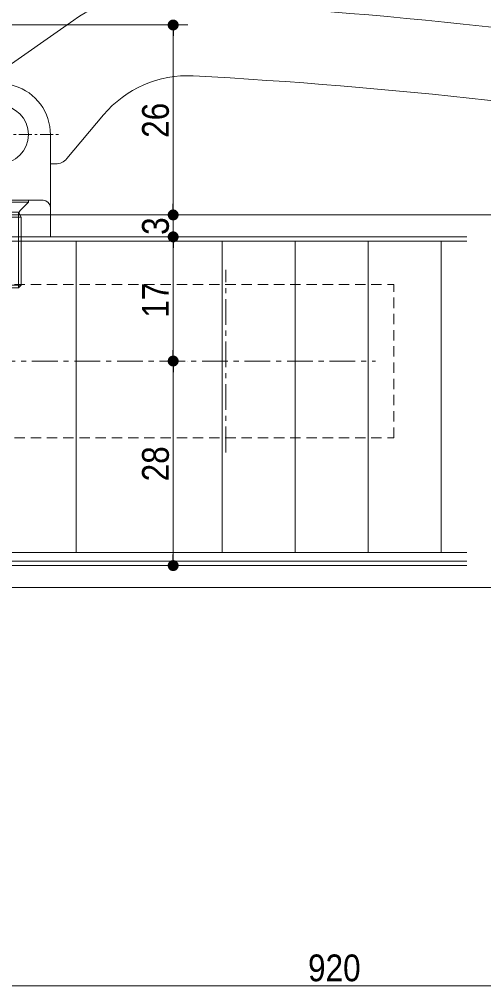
# Model space of a CAD drawing. Units: millimetres, scale not verified. Extents: x -606 to 606, y -304 to 304.
# Drawn here: x -118 to -54.4, y -145.5 to -13.2 of the extents above; entities that cross this region are included whole.
import ezdxf
from ezdxf.enums import TextEntityAlignment as Align

# ---------------------------------------------------------------- set-up
doc = ezdxf.new("R2010")
doc.units = ezdxf.units.MM
doc.header["$LTSCALE"] = 2
doc.header["$PDMODE"] = 32
doc.header["$PDSIZE"] = 1
doc.linetypes.add('USER1', pattern=[2.91, 1.76, -0.4, 0.35, -0.4])
doc.linetypes.add('USER3', pattern=[1.11, 0.71, -0.4])
for name, color, linetype, lineweight in [('0-1_3一般', 7, 'Continuous', 15), ('0-3_2寸法-1', 7, 'Continuous', 15), ('0-4_0', 7, 'Continuous', 25)]:
    doc.layers.add(name, color=color, linetype=linetype, lineweight=lineweight)
doc.layers.add('0-5_Defpoints', color=7, linetype='Continuous')
doc.styles.add('ＭＳ Ｐゴシック', font='')
doc.styles.get('ＭＳ Ｐゴシック').set_extended_font_data('MS PGothic')

# ---------------------------------------------------------------- blocks, each defined once
blk = doc.blocks.new('グループ-15')
at = {"layer": '0-1_3一般'}
for p, q in [((112, -76), (112, -76.5)), ((124, -76), (112, -76)), ((112, -76.5), (114.324, -78.824)), ((124, -76.5), (121.676, -78.824)), ((114.548, -79.258), (121.453, -79.258)), ((114.758, -79.258), (114.758, -95.6)), ((121.242, -79.258), (121.242, -95.6)), ((114.451, -79.79), (114, -80.571)), ((114, -80.571), (122, -80.571)), ((114, -80.571), (114, -95.6)), ((121.549, -79.79), (122, -80.571)), ((122, -80.571), (122, -95.6)), ((114, -95.6), (114, -99.242)), ((114.758, -95.6), (114.758, -100)), ((121.242, -95.6), (121.242, -100)), ((122, -95.6), (122, -99.242)), ((122, -99.242), (114, -99.242)), ((114.758, -100), (114, -99.242)), ((121.242, -100), (114.758, -100)), ((121.242, -100), (122, -99.242))]:
    blk.add_line(p, q, dxfattribs=at)
at = {"layer": '0-1_3一般', "linetype": 'USER1'}
blk.add_line((118, -74.856), (118, -102.032), dxfattribs=at)
at = {"layer": '0-1_3一般'}
blk.add_lwpolyline([(124, -76), (124, -76.5), (112, -76.5)], dxfattribs=at)
for centre, start, end in [((113.759, -79.39), 330, 45), ((122.242, -79.39), 135, 210)]:
    blk.add_arc(centre, 0.8, start, end, dxfattribs=at)
blk = doc.blocks.new('グループ-16')
at = {"layer": '0-1_3一般'}
for p, q in [((92, -76), (92, -76.5)), ((104, -76), (92, -76)), ((92, -76.5), (94.324, -78.824)), ((104, -76.5), (101.676, -78.824)), ((94.548, -79.258), (101.453, -79.258)), ((94.758, -79.258), (94.758, -95.6)), ((101.242, -79.258), (101.242, -95.6)), ((94.451, -79.79), (94, -80.571)), ((94, -80.571), (102, -80.571)), ((94, -80.571), (94, -95.6)), ((101.549, -79.79), (102, -80.571)), ((102, -80.571), (102, -95.6)), ((94, -95.6), (94, -99.242)), ((94.758, -95.6), (94.758, -100)), ((101.242, -95.6), (101.242, -100)), ((102, -95.6), (102, -99.242)), ((102, -99.242), (94, -99.242)), ((94.758, -100), (94, -99.242)), ((101.242, -100), (94.758, -100)), ((101.242, -100), (102, -99.242))]:
    blk.add_line(p, q, dxfattribs=at)
at = {"layer": '0-1_3一般', "linetype": 'USER1'}
blk.add_line((98, -74.856), (98, -102.032), dxfattribs=at)
at = {"layer": '0-1_3一般'}
blk.add_lwpolyline([(104, -76), (104, -76.5), (92, -76.5)], dxfattribs=at)
for centre, start, end in [((93.759, -79.39), 330, 45), ((102.242, -79.39), 135, 210)]:
    blk.add_arc(centre, 0.8, start, end, dxfattribs=at)
blk = doc.blocks.new('グループ-17')
at = {"layer": '0-1_3一般'}
for p, q in [((136.384, -26.636), (107.933, -46.558)), ((326.571, -43.251), (330.113, -52.983)), ((104.427, -50.123), (86.322, -76.912)), ((144.522, -52.611), (134.486, -64.571)), ((330.475, -55.035), (330.475, -59.353)), ((130, -86), (130, -58.046)), ((130, -66), (131.422, -66)), ((88, -76), (128, -76)), ((86, -86), (86, -78)), ((86, -86), (94, -86)), ((86, -86), (130, -86)), ((86, -86), (94, -86)), ((102, -86), (130, -86))]:
    blk.add_line(p, q, dxfattribs=at)
at = {"layer": '0-1_3一般', "linetype": 'USER1'}
for p, q in [((116, -72.436), (116, -42.972)), ((98.095, -58), (132.864, -58))]:
    blk.add_line(p, q, dxfattribs=at)
at = {"layer": '0-1_3一般'}
blk.add_circle((116, -58), 8, dxfattribs=at)
for centre, radius, start, end in [((153.591, -51.211), 30, 87.59074, 125), ((96, -1420), 1400, 80.77922, 87.59074), ((319.053, -45.987), 8, 20, 80.77922), ((167.503, -71.895), 30, 86.96391, 140), ((96, -1420), 1380, 80.24703, 86.96391), ((116, -58), 14, 359.81322, 146.1349), ((113, -58), 6.8, 126.03251, 126.05336), ((324.475, -55.035), 6, 0, 20), ((329.875, -59.353), 0.6, 260.24703, 0), ((131.422, -62), 4, 270, 320), ((88, -78), 2, 89.99997, 180), ((128, -78), 2, 0, 90)]:
    blk.add_arc(centre, radius, start, end, dxfattribs=at)
for name in ['グループ-16', 'グループ-15']:
    blk.add_blockref(name, (0, 0), dxfattribs=at)
blk = doc.blocks.new('_Dot')
at = {"layer": '0-4_0'}
blk.add_line((-1, 0), (-2, 0), dxfattribs=at)
for points in [[(0, 0), (-1, 0), (-0.992, 0.125)], [(0, 0), (-0.992, -0.125), (-1, 0)], [(0, 0), (-0.992, 0.125), (-0.969, 0.249)], [(0, 0), (-0.969, -0.249), (-0.992, -0.125)], [(0, 0), (-0.969, 0.249), (-0.93, 0.368)], [(0, 0), (-0.93, -0.368), (-0.969, -0.249)], [(0, 0), (-0.93, 0.368), (-0.876, 0.482)], [(0, 0), (-0.876, -0.482), (-0.93, -0.368)], [(0, 0), (-0.876, 0.482), (-0.809, 0.588)], [(0, 0), (-0.809, -0.588), (-0.876, -0.482)], [(0, 0), (-0.809, 0.588), (-0.729, 0.685)], [(0, 0), (-0.729, -0.685), (-0.809, -0.588)], [(0, 0), (-0.729, 0.685), (-0.637, 0.771)], [(0, 0), (-0.637, -0.771), (-0.729, -0.685)], [(0, 0), (-0.637, 0.771), (-0.536, 0.844)], [(0, 0), (-0.536, -0.844), (-0.637, -0.771)], [(0, 0), (-0.536, 0.844), (-0.426, 0.905)], [(0, 0), (-0.426, -0.905), (-0.536, -0.844)], [(0, 0), (-0.426, 0.905), (-0.309, 0.951)], [(0, 0), (-0.309, -0.951), (-0.426, -0.905)], [(0, 0), (-0.309, 0.951), (-0.187, 0.982)], [(0, 0), (-0.187, -0.982), (-0.309, -0.951)], [(0, 0), (-0.187, 0.982), (-0.063, 0.998)], [(0, 0), (-0.063, -0.998), (-0.187, -0.982)], [(0, 0), (-0.063, 0.998), (0.063, 0.998)], [(0, 0), (0.063, -0.998), (-0.063, -0.998)], [(0, 0), (0.063, 0.998), (0.187, 0.982)], [(0, 0), (0.187, 0.982), (0.309, 0.951)], [(0, 0), (0.309, 0.951), (0.426, 0.905)], [(0, 0), (0.426, 0.905), (0.536, 0.844)], [(0, 0), (0.536, 0.844), (0.637, 0.771)], [(0, 0), (0.637, 0.771), (0.729, 0.685)], [(0, 0), (0.729, 0.685), (0.809, 0.588)], [(0, 0), (0.809, 0.588), (0.876, 0.482)], [(0, 0), (0.876, 0.482), (0.93, 0.368)], [(0, 0), (0.93, 0.368), (0.969, 0.249)], [(0, 0), (0.969, 0.249), (0.992, 0.125)], [(0, 0), (0.992, 0.125), (1, 0)], [(0, 0), (0.187, -0.982), (0.063, -0.998)], [(0, 0), (0.309, -0.951), (0.187, -0.982)], [(0, 0), (0.426, -0.905), (0.309, -0.951)], [(0, 0), (0.536, -0.844), (0.426, -0.905)], [(0, 0), (0.637, -0.771), (0.536, -0.844)], [(0, 0), (0.729, -0.685), (0.637, -0.771)], [(0, 0), (0.809, -0.588), (0.729, -0.685)], [(0, 0), (0.876, -0.482), (0.809, -0.588)], [(0, 0), (0.93, -0.368), (0.876, -0.482)], [(0, 0), (0.969, -0.249), (0.93, -0.368)], [(0, 0), (0.992, -0.125), (0.969, -0.249)], [(0, 0), (1, 0), (0.992, -0.125)]]:
    blk.add_solid(points, dxfattribs=at)

msp = doc.modelspace()

# ---------------------------------------------------------------- linework, layer by layer
at = {"layer": '0-1_3一般'}
for p, q in [((-228.75, -40), (-5.15, -40)), ((-56.75, -43), (-153.15, -43)), ((-153.15, -43.6), (-56.75, -43.6)), ((-110.25, -43.6), (-110.25, -86.2)), ((-90.25, -43.6), (-90.25, -86.2)), ((-80.25, -43.6), (-80.25, -86.2)), ((-70.25, -43.6), (-70.25, -86.2)), ((-60.25, -43.6), (-60.25, -86.2)), ((-140.15, -86.2), (-56.75, -86.2)), ((-228.75, -88), (-56.75, -88)), ((-172, -87.4), (-56.75, -87.4)), ((-172, -88), (-56.75, -88)), ((25.25, -91), (-360.75, -91))]:
    msp.add_line(p, q, dxfattribs=at)
at = {"layer": '0-1_3一般', "linetype": 'USER1'}
for p, q in [((-89.75, -72.5), (-89.75, -47.5)), ((-162.838, -60), (-69.248, -60))]:
    msp.add_line(p, q, dxfattribs=at)
at = {"layer": '0-1_3一般', "linetype": 'USER3'}
for p, q in [((-149.75, -49.5), (-66.75, -49.5)), ((-66.75, -70.5), (-66.75, -49.5)), ((-149.75, -70.5), (-66.75, -70.5))]:
    msp.add_line(p, q, dxfattribs=at)
at = {"layer": '0-3_2寸法-1'}
for p, q in [((-144.95, -14), (-94.95, -14)), ((-96.95, -38.499), (-96.95, -15.501)), ((-96.95, -38.499), (-96.95, -36.999)), ((-96.95, -40), (-96.95, -43)), ((-94.95, -40), (-94.93, -40)), ((-94.95, -40), (-94.93, -40)), ((-94.95, -43), (-94.93, -43)), ((-94.95, -43), (-94.93, -43)), ((-96.95, -44.501), (-96.95, -46.001)), ((-96.95, -58.499), (-96.95, -44.501)), ((-94.95, -60), (-94.93, -60)), ((-94.95, -60), (-94.93, -60)), ((-96.95, -61.501), (-96.95, -86.499)), ((-94.95, -88), (-94.93, -88)), ((2.75, -145.5), (-152.249, -145.5))]:
    msp.add_line(p, q, dxfattribs=at)
at = {"layer": '0-5_Defpoints'}
for p in [(-96.95, -14), (-96.95, -40), (-96.95, -43), (-96.95, -60), (-96.95, -88)]:
    msp.add_point(p, dxfattribs=at)

# ---------------------------------------------------------------- block references
at = {"layer": '0-1_3一般', "xscale": 0.5, "yscale": 0.5}
msp.add_blockref('グループ-17', (-178.75, 0), dxfattribs=at)
at = {"layer": '0-3_2寸法-1', "xscale": 0.7503418, "yscale": 0.7503418}
for p, rotation in [((-96.95, -14), 90), ((-96.95, -40), 270), ((-96.95, -40), 270), ((-96.95, -43), 90), ((-96.95, -43), 90), ((-96.95, -60), 270), ((-96.95, -60), 90), ((-96.95, -88), 270)]:
    msp.add_blockref('_Dot', p, dxfattribs=dict(at, rotation=rotation))

# ---------------------------------------------------------------- texts
at = {"layer": '0-3_2寸法-1', "style": 'ＭＳ Ｐゴシック', "width": 0.9}
for s, p in [('26', (-96.444, -29.449)), ('3', (-96.444, -42.73)), ('17', (-96.454, -54.064)), ('28', (-96.444, -76.469))]:
    msp.add_text(s, height=3.666, rotation=90, dxfattribs=at).set_placement(p, align=Align.BOTTOM_LEFT)
msp.add_text('920', height=3.666, dxfattribs=at).set_placement((-78.488, -145.996), align=Align.BOTTOM_LEFT)

doc.saveas('drawing.dxf')
